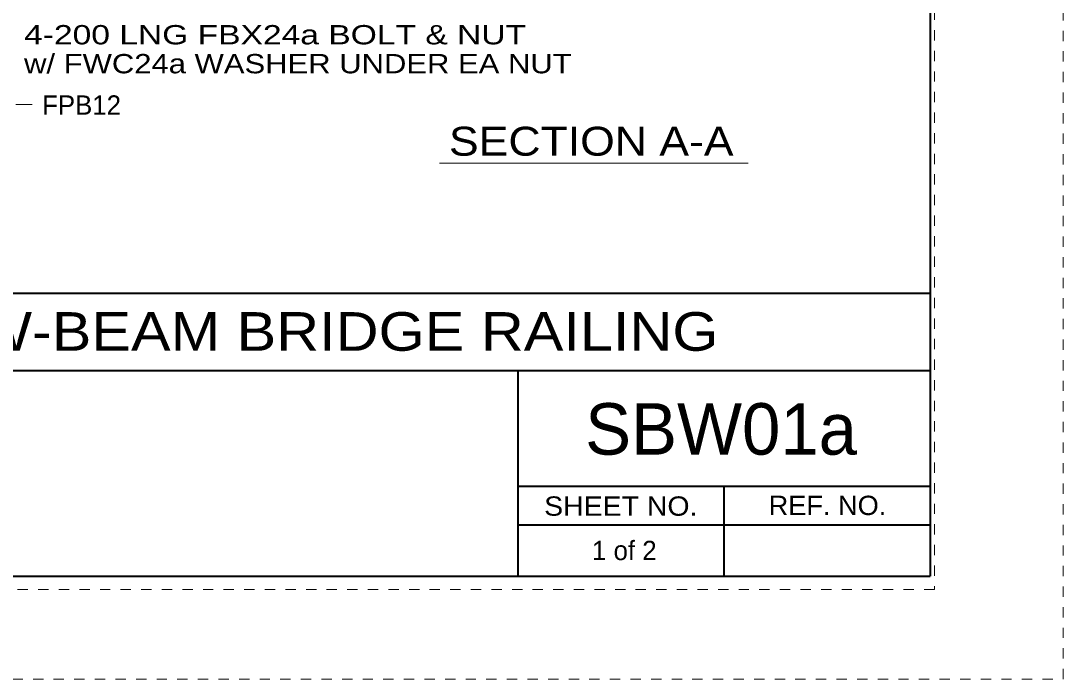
# Model space of a CAD drawing. Extents: x 1370 to 1387, y -905.5 to -882.8.
# Drawn here: x 1376.88 to 1387, y -905.5 to -899.1 of the extents above; entities that cross this region are included whole.
import ezdxf
from ezdxf.enums import TextEntityAlignment as Align

# ---------------------------------------------------------------- set-up
doc = ezdxf.new("R2010")
doc.units = 0
doc.header["$LTSCALE"] = 0.075
doc.linetypes.add('DOTTED', pattern=[1.5, 0.3, -1.2])
for name, color, linetype, lineweight in [('3', 7, 'Continuous', 13), ('4', 7, 'Continuous', 13), ('61', 7, 'DOTTED', 13), ('62', 7, 'DOTTED', 13), ('63', 7, 'Continuous', 40)]:
    doc.layers.add(name, color=color, linetype=linetype, lineweight=lineweight)
for name, color, linetype in [('57', 7, 'Continuous'), ('58', 7, 'Continuous'), ('59', 7, 'Continuous'), ('8', 7, 'Continuous')]:
    doc.layers.add(name, color=color, linetype=linetype)

msp = doc.modelspace()

# ---------------------------------------------------------------- linework, layer by layer
at = {"layer": '3'}
msp.add_line((1380.94717, -900.48683), (1383.94225, -900.48683), dxfattribs=at)
at = {"layer": '4'}
msp.add_line((1376.83133, -899.91675), (1376.99175, -899.91675), dxfattribs=at)
at = {"layer": '61'}
for p, q in [((1385.75, -883.995), (1385.75, -904.63)), ((1385.75, -904.63), (1370.85, -904.63))]:
    msp.add_line(p, q, dxfattribs=at)
at = {"layer": '62'}
for p, q in [((1387, -905.5), (1387, -883.5)), ((1370, -905.5), (1387, -905.5))]:
    msp.add_line(p, q, dxfattribs=at)
at = {"layer": '63'}
for p, q in [((1385.70833, -884.5), (1385.70833, -904.5)), ((1371.70833, -901.75), (1385.70833, -901.75)), ((1371.70833, -902.5), (1385.70833, -902.5)), ((1381.70833, -904.5), (1381.70833, -902.5)), ((1381.70833, -903.625), (1385.70833, -903.625)), ((1383.70833, -904.5), (1383.70833, -903.625)), ((1381.70833, -904), (1385.70833, -904)), ((1371.70833, -904.5), (1385.70833, -904.5))]:
    msp.add_line(p, q, dxfattribs=at)

# ---------------------------------------------------------------- texts
at = {"layer": '3', "width": 1.15}
msp.add_text('SECTION A-A', height=0.2812, dxfattribs=at).set_placement((1381.0375, -900.41417))
at = {"layer": '57', "width": 1.15}
msp.add_text('TUBULAR W-BEAM BRIDGE RAILING', height=0.375, dxfattribs=at).set_placement((1373.59342, -902.30933))
at = {"layer": '58'}
msp.add_text('SBW01a', height=0.5, dxfattribs=at).set_placement((1382.35958, -903.31875))
at = {"layer": '59'}
for s, width, p in [('SHEET NO.', 1.1, (1382.70571, -903.91217)), ('REF. NO.', 1.05, (1384.71208, -903.9055))]:
    msp.add_text(s, height=0.1877, dxfattribs=dict(at, width=width)).set_placement(p, align=Align.CENTER)
msp.add_text('1 of 2', height=0.1877, dxfattribs=at).set_placement((1382.73983, -904.34342), align=Align.CENTER)
at = {"layer": '8'}
for s, width, p in [('4-200 LNG FBX24a BOLT & NUT', 1.3, (1376.91292, -899.33275)), ('w/ FWC24a WASHER UNDER EA NUT', 1.2, (1376.91292, -899.61392))]:
    msp.add_text(s, height=0.1875, dxfattribs=dict(at, width=width)).set_placement(p)
msp.add_text('FPB12', height=0.1875, dxfattribs=at).set_placement((1377.08742, -900.01575))

doc.saveas('drawing.dxf')
